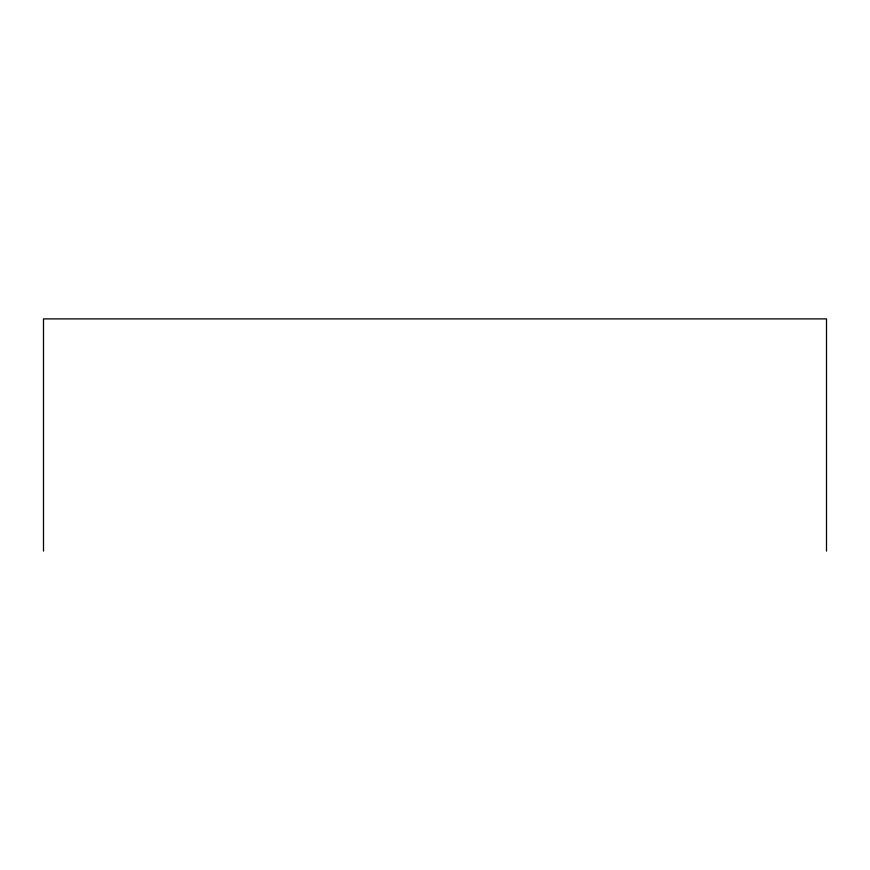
<?xml version="1.0" encoding="UTF-8"?>
<svg xmlns="http://www.w3.org/2000/svg" width="870" height="870" viewBox="0 0 870 870"><rect width="100%" height="100%" fill="white"/><g stroke="black" fill="none" stroke-linecap="round" stroke-linejoin="round"><path stroke-width="1.3" d="M826.5 551.112L826.5 318.888L43.5 318.888L43.5 551.112"/></g></svg>
